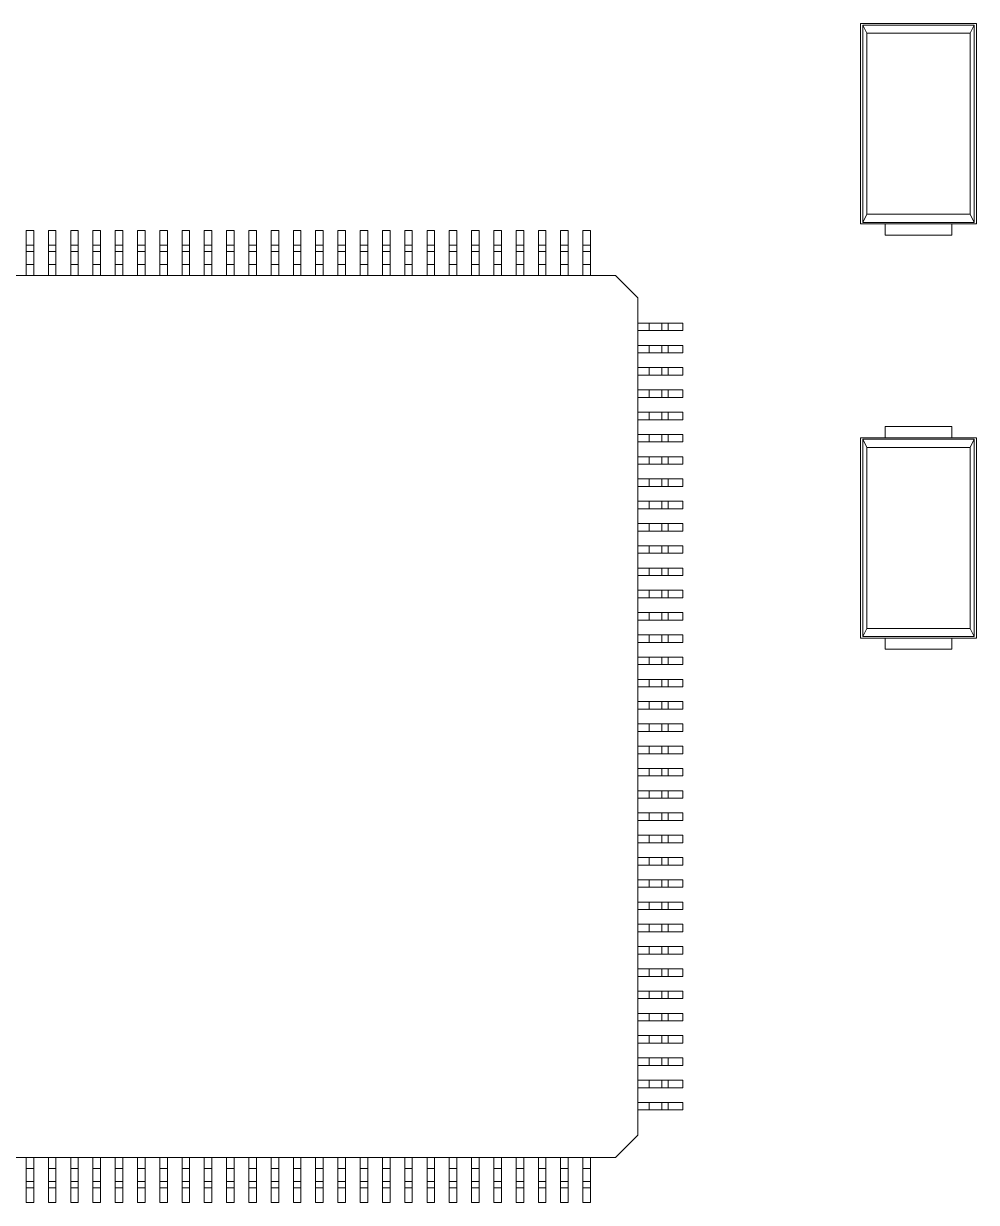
# Model space of a CAD drawing. Header units: millimetres. Extents: x 4 to 289, y 68 to 174.
# Drawn here: x 88.67 to 110.06, y 101.73 to 128.2 of the extents above; entities that cross this region are included whole.
import ezdxf

# ---------------------------------------------------------------- set-up
doc = ezdxf.new("R2010")
doc.units = ezdxf.units.MM
doc.layers.add('1', color=7, linetype='Continuous', true_color=0xffffff)

msp = doc.modelspace()

# ---------------------------------------------------------------- linework, layer by layer
at = {"layer": '1', "color": 155, "linetype": 'Continuous', "lineweight": 18}
for p, q in [((110.064, 128.199), (107.464, 128.199)), ((107.464, 128.199), (107.464, 123.699)), ((107.604, 127.982), (107.514, 128.164)), ((110.014, 128.164), (107.514, 128.164)), ((107.514, 128.164), (107.514, 123.734)), ((110.014, 128.164), (109.924, 127.982)), ((110.014, 123.734), (110.014, 128.164)), ((110.064, 123.699), (110.064, 128.199)), ((109.924, 127.982), (107.604, 127.982)), ((107.604, 127.982), (107.604, 123.916)), ((109.924, 123.916), (109.924, 127.982)), ((107.514, 123.734), (107.604, 123.916)), ((107.604, 123.916), (109.924, 123.916)), ((110.014, 123.734), (109.924, 123.916)), ((110.064, 123.699), (107.464, 123.699)), ((107.514, 123.734), (110.014, 123.734)), ((108.014, 123.699), (108.014, 123.449)), ((109.514, 123.449), (109.514, 123.699)), ((88.729, 123.22), (88.729, 123.55)), ((88.729, 123.55), (88.899, 123.55)), ((88.899, 123.22), (88.899, 123.55)), ((89.229, 123.22), (89.229, 123.55)), ((89.229, 123.55), (89.399, 123.55)), ((89.399, 123.22), (89.399, 123.55)), ((89.729, 123.22), (89.729, 123.55)), ((89.729, 123.55), (89.899, 123.55)), ((89.899, 123.22), (89.899, 123.55)), ((90.229, 123.22), (90.229, 123.55)), ((90.229, 123.55), (90.399, 123.55)), ((90.399, 123.22), (90.399, 123.55)), ((90.729, 123.22), (90.729, 123.55)), ((90.729, 123.55), (90.899, 123.55)), ((90.899, 123.22), (90.899, 123.55)), ((91.229, 123.22), (91.229, 123.55)), ((91.229, 123.55), (91.399, 123.55)), ((91.399, 123.22), (91.399, 123.55)), ((91.729, 123.22), (91.729, 123.55)), ((91.729, 123.55), (91.899, 123.55)), ((91.899, 123.22), (91.899, 123.55)), ((92.229, 123.22), (92.229, 123.55)), ((92.399, 123.55), (92.229, 123.55)), ((92.399, 123.22), (92.399, 123.55)), ((92.729, 123.22), (92.729, 123.55)), ((92.899, 123.55), (92.729, 123.55)), ((92.899, 123.22), (92.899, 123.55)), ((93.229, 123.22), (93.229, 123.55)), ((93.399, 123.55), (93.229, 123.55)), ((93.399, 123.22), (93.399, 123.55)), ((93.729, 123.22), (93.729, 123.55)), ((93.899, 123.55), (93.729, 123.55)), ((93.899, 123.22), (93.899, 123.55)), ((94.229, 123.22), (94.229, 123.55)), ((94.399, 123.55), (94.229, 123.55)), ((94.399, 123.22), (94.399, 123.55)), ((94.729, 123.22), (94.729, 123.55)), ((94.899, 123.55), (94.729, 123.55)), ((94.899, 123.22), (94.899, 123.55)), ((95.229, 123.22), (95.229, 123.55)), ((95.399, 123.55), (95.229, 123.55)), ((95.399, 123.22), (95.399, 123.55)), ((95.729, 123.22), (95.729, 123.55)), ((95.899, 123.55), (95.729, 123.55)), ((95.899, 123.22), (95.899, 123.55)), ((96.229, 123.22), (96.229, 123.55)), ((96.399, 123.55), (96.229, 123.55)), ((96.399, 123.22), (96.399, 123.55)), ((96.729, 123.22), (96.729, 123.55)), ((96.899, 123.55), (96.729, 123.55)), ((96.899, 123.22), (96.899, 123.55)), ((97.229, 123.22), (97.229, 123.55)), ((97.399, 123.55), (97.229, 123.55)), ((97.399, 123.22), (97.399, 123.55)), ((97.729, 123.22), (97.729, 123.55)), ((97.899, 123.55), (97.729, 123.55)), ((97.899, 123.22), (97.899, 123.55)), ((98.229, 123.22), (98.229, 123.55)), ((98.399, 123.55), (98.229, 123.55)), ((98.399, 123.22), (98.399, 123.55)), ((98.729, 123.22), (98.729, 123.55)), ((98.899, 123.55), (98.729, 123.55)), ((98.899, 123.22), (98.899, 123.55)), ((99.229, 123.22), (99.229, 123.55)), ((99.399, 123.55), (99.229, 123.55)), ((99.399, 123.22), (99.399, 123.55)), ((99.729, 123.22), (99.729, 123.55)), ((99.899, 123.55), (99.729, 123.55)), ((99.899, 123.22), (99.899, 123.55)), ((100.229, 123.22), (100.229, 123.55)), ((100.399, 123.55), (100.229, 123.55)), ((100.399, 123.22), (100.399, 123.55)), ((100.729, 123.22), (100.729, 123.55)), ((100.899, 123.55), (100.729, 123.55)), ((100.899, 123.22), (100.899, 123.55)), ((101.229, 123.22), (101.229, 123.55)), ((101.399, 123.55), (101.229, 123.55)), ((101.399, 123.22), (101.399, 123.55)), ((108.014, 123.449), (109.514, 123.449)), ((88.729, 123.079), (88.729, 123.22)), ((88.899, 123.079), (88.899, 123.22)), ((89.229, 123.079), (89.229, 123.22)), ((89.399, 123.079), (89.399, 123.22)), ((89.729, 123.079), (89.729, 123.22)), ((89.899, 123.079), (89.899, 123.22)), ((90.229, 123.079), (90.229, 123.22)), ((90.399, 123.079), (90.399, 123.22)), ((90.729, 123.079), (90.729, 123.22)), ((90.899, 123.079), (90.899, 123.22)), ((91.229, 123.079), (91.229, 123.22)), ((91.399, 123.079), (91.399, 123.22)), ((91.729, 123.079), (91.729, 123.22)), ((91.899, 123.079), (91.899, 123.22)), ((92.229, 123.079), (92.229, 123.22)), ((92.399, 123.079), (92.399, 123.22)), ((92.729, 123.079), (92.729, 123.22)), ((92.899, 123.079), (92.899, 123.22)), ((93.229, 123.079), (93.229, 123.22)), ((93.399, 123.079), (93.399, 123.22)), ((93.729, 123.079), (93.729, 123.22)), ((93.899, 123.079), (93.899, 123.22)), ((94.229, 123.079), (94.229, 123.22)), ((94.399, 123.079), (94.399, 123.22)), ((94.729, 123.079), (94.729, 123.22)), ((94.899, 123.079), (94.899, 123.22)), ((95.229, 123.079), (95.229, 123.22)), ((95.399, 123.079), (95.399, 123.22)), ((95.729, 123.079), (95.729, 123.22)), ((95.899, 123.079), (95.899, 123.22)), ((96.229, 123.079), (96.229, 123.22)), ((96.399, 123.079), (96.399, 123.22)), ((96.729, 123.079), (96.729, 123.22)), ((96.899, 123.079), (96.899, 123.22)), ((97.229, 123.079), (97.229, 123.22)), ((97.399, 123.079), (97.399, 123.22)), ((97.729, 123.079), (97.729, 123.22)), ((97.899, 123.079), (97.899, 123.22)), ((98.229, 123.079), (98.229, 123.22)), ((98.399, 123.079), (98.399, 123.22)), ((98.729, 123.079), (98.729, 123.22)), ((98.899, 123.079), (98.899, 123.22)), ((99.229, 123.079), (99.229, 123.22)), ((99.399, 123.079), (99.399, 123.22)), ((99.729, 123.079), (99.729, 123.22)), ((99.899, 123.079), (99.899, 123.22)), ((100.229, 123.079), (100.229, 123.22)), ((100.399, 123.079), (100.399, 123.22)), ((100.729, 123.079), (100.729, 123.22)), ((100.899, 123.079), (100.899, 123.22)), ((101.229, 123.079), (101.229, 123.22)), ((101.399, 123.079), (101.399, 123.22)), ((88.729, 122.789), (88.729, 123.079)), ((88.729, 123.079), (88.899, 123.079)), ((88.899, 122.789), (88.899, 123.079)), ((89.229, 122.789), (89.229, 123.079)), ((89.229, 123.079), (89.399, 123.079)), ((89.399, 122.789), (89.399, 123.079)), ((89.729, 122.789), (89.729, 123.079)), ((89.729, 123.079), (89.899, 123.079)), ((89.899, 122.789), (89.899, 123.079)), ((90.229, 122.789), (90.229, 123.079)), ((90.229, 123.079), (90.399, 123.079)), ((90.399, 122.789), (90.399, 123.079)), ((90.729, 122.789), (90.729, 123.079)), ((90.729, 123.079), (90.899, 123.079)), ((90.899, 122.789), (90.899, 123.079)), ((91.229, 122.789), (91.229, 123.079)), ((91.229, 123.079), (91.399, 123.079)), ((91.399, 122.789), (91.399, 123.079)), ((91.729, 122.789), (91.729, 123.079)), ((91.729, 123.079), (91.899, 123.079)), ((91.899, 122.789), (91.899, 123.079)), ((92.399, 123.079), (92.229, 123.079)), ((92.229, 122.789), (92.229, 123.079)), ((92.399, 122.789), (92.399, 123.079)), ((92.899, 123.079), (92.729, 123.079)), ((92.729, 122.789), (92.729, 123.079)), ((92.899, 122.789), (92.899, 123.079)), ((93.399, 123.079), (93.229, 123.079)), ((93.229, 122.789), (93.229, 123.079)), ((93.399, 122.789), (93.399, 123.079)), ((93.899, 123.079), (93.729, 123.079)), ((93.729, 122.789), (93.729, 123.079)), ((93.899, 122.789), (93.899, 123.079)), ((94.399, 123.079), (94.229, 123.079)), ((94.229, 122.789), (94.229, 123.079)), ((94.399, 122.789), (94.399, 123.079)), ((94.729, 122.789), (94.729, 123.079)), ((94.899, 123.079), (94.729, 123.079)), ((94.899, 122.789), (94.899, 123.079)), ((95.229, 122.789), (95.229, 123.079)), ((95.399, 123.079), (95.229, 123.079)), ((95.399, 122.789), (95.399, 123.079)), ((95.899, 123.079), (95.729, 123.079)), ((95.729, 122.789), (95.729, 123.079)), ((95.899, 122.789), (95.899, 123.079)), ((96.399, 123.079), (96.229, 123.079)), ((96.229, 122.789), (96.229, 123.079)), ((96.399, 122.789), (96.399, 123.079)), ((96.899, 123.079), (96.729, 123.079)), ((96.729, 122.789), (96.729, 123.079)), ((96.899, 122.789), (96.899, 123.079)), ((97.399, 123.079), (97.229, 123.079)), ((97.229, 122.789), (97.229, 123.079)), ((97.399, 122.789), (97.399, 123.079)), ((97.899, 123.079), (97.729, 123.079)), ((97.729, 122.789), (97.729, 123.079)), ((97.899, 122.789), (97.899, 123.079)), ((98.399, 123.079), (98.229, 123.079)), ((98.229, 122.789), (98.229, 123.079)), ((98.399, 122.789), (98.399, 123.079)), ((98.729, 122.789), (98.729, 123.079)), ((98.899, 123.079), (98.729, 123.079)), ((98.899, 122.789), (98.899, 123.079)), ((99.229, 122.789), (99.229, 123.079)), ((99.399, 123.079), (99.229, 123.079)), ((99.399, 122.789), (99.399, 123.079)), ((99.729, 122.789), (99.729, 123.079)), ((99.899, 123.079), (99.729, 123.079)), ((99.899, 122.789), (99.899, 123.079)), ((100.229, 122.789), (100.229, 123.079)), ((100.399, 123.079), (100.229, 123.079)), ((100.399, 122.789), (100.399, 123.079)), ((100.729, 122.789), (100.729, 123.079)), ((100.899, 123.079), (100.729, 123.079)), ((100.899, 122.789), (100.899, 123.079)), ((101.399, 123.079), (101.229, 123.079)), ((101.229, 122.789), (101.229, 123.079)), ((101.399, 122.789), (101.399, 123.079)), ((88.729, 122.539), (88.729, 122.789)), ((88.899, 122.539), (88.899, 122.789)), ((89.229, 122.539), (89.229, 122.789)), ((89.399, 122.539), (89.399, 122.789)), ((89.729, 122.539), (89.729, 122.789)), ((89.899, 122.539), (89.899, 122.789)), ((90.229, 122.539), (90.229, 122.789)), ((90.399, 122.539), (90.399, 122.789)), ((90.729, 122.539), (90.729, 122.789)), ((90.899, 122.539), (90.899, 122.789)), ((91.229, 122.539), (91.229, 122.789)), ((91.399, 122.539), (91.399, 122.789)), ((91.729, 122.539), (91.729, 122.789)), ((91.899, 122.539), (91.899, 122.789)), ((92.229, 122.539), (92.229, 122.789)), ((92.399, 122.539), (92.399, 122.789)), ((92.729, 122.539), (92.729, 122.789)), ((92.899, 122.539), (92.899, 122.789)), ((93.229, 122.539), (93.229, 122.789)), ((93.399, 122.539), (93.399, 122.789)), ((93.729, 122.539), (93.729, 122.789)), ((93.899, 122.539), (93.899, 122.789)), ((94.229, 122.539), (94.229, 122.789)), ((94.399, 122.539), (94.399, 122.789)), ((94.729, 122.539), (94.729, 122.789)), ((94.899, 122.539), (94.899, 122.789)), ((95.229, 122.539), (95.229, 122.789)), ((95.399, 122.539), (95.399, 122.789)), ((95.729, 122.539), (95.729, 122.789)), ((95.899, 122.539), (95.899, 122.789)), ((96.229, 122.539), (96.229, 122.789)), ((96.399, 122.539), (96.399, 122.789)), ((96.729, 122.539), (96.729, 122.789)), ((96.899, 122.539), (96.899, 122.789)), ((97.229, 122.539), (97.229, 122.789)), ((97.399, 122.539), (97.399, 122.789)), ((97.729, 122.539), (97.729, 122.789)), ((97.899, 122.539), (97.899, 122.789)), ((98.229, 122.539), (98.229, 122.789)), ((98.399, 122.539), (98.399, 122.789)), ((98.729, 122.539), (98.729, 122.789)), ((98.899, 122.539), (98.899, 122.789)), ((99.229, 122.539), (99.229, 122.789)), ((99.399, 122.539), (99.399, 122.789)), ((99.729, 122.539), (99.729, 122.789)), ((99.899, 122.539), (99.899, 122.789)), ((100.229, 122.539), (100.229, 122.789)), ((100.399, 122.539), (100.399, 122.789)), ((100.729, 122.539), (100.729, 122.789)), ((100.899, 122.539), (100.899, 122.789)), ((101.229, 122.539), (101.229, 122.789)), ((101.399, 122.539), (101.399, 122.789)), ((101.964, 122.539), (83.164, 122.539)), ((102.464, 122.039), (101.964, 122.539)), ((102.464, 103.239), (102.464, 122.039)), ((102.464, 121.474), (102.714, 121.474)), ((102.464, 121.304), (102.714, 121.304)), ((102.714, 121.474), (103.004, 121.474)), ((102.714, 121.304), (103.004, 121.304)), ((103.004, 121.474), (103.144, 121.474)), ((103.004, 121.474), (103.004, 121.304)), ((103.004, 121.304), (103.144, 121.304)), ((103.144, 121.474), (103.475, 121.474)), ((103.144, 121.304), (103.475, 121.304)), ((103.475, 121.474), (103.475, 121.304)), ((102.464, 120.974), (102.714, 120.974)), ((102.714, 120.974), (103.004, 120.974)), ((103.004, 120.974), (103.144, 120.974)), ((103.004, 120.974), (103.004, 120.804)), ((103.144, 120.974), (103.475, 120.974)), ((103.475, 120.974), (103.475, 120.804)), ((102.464, 120.804), (102.714, 120.804)), ((102.714, 120.804), (103.004, 120.804)), ((103.004, 120.804), (103.144, 120.804)), ((103.144, 120.804), (103.475, 120.804)), ((102.464, 120.474), (102.714, 120.474)), ((102.714, 120.474), (103.004, 120.474)), ((103.004, 120.474), (103.144, 120.474)), ((103.004, 120.474), (103.004, 120.304)), ((103.144, 120.474), (103.475, 120.474)), ((103.475, 120.474), (103.475, 120.304)), ((102.464, 120.304), (102.714, 120.304)), ((102.714, 120.304), (103.004, 120.304)), ((103.004, 120.304), (103.144, 120.304)), ((103.144, 120.304), (103.475, 120.304)), ((102.464, 119.974), (102.714, 119.974)), ((102.714, 119.974), (103.004, 119.974)), ((103.004, 119.974), (103.144, 119.974)), ((103.004, 119.974), (103.004, 119.804)), ((103.144, 119.974), (103.475, 119.974)), ((103.475, 119.974), (103.475, 119.804)), ((102.464, 119.804), (102.714, 119.804)), ((102.714, 119.804), (103.004, 119.804)), ((103.004, 119.804), (103.144, 119.804)), ((103.144, 119.804), (103.475, 119.804)), ((102.464, 119.474), (102.714, 119.474)), ((102.714, 119.474), (103.004, 119.474)), ((103.004, 119.474), (103.144, 119.474)), ((103.004, 119.474), (103.004, 119.304)), ((103.144, 119.474), (103.475, 119.474)), ((103.475, 119.474), (103.475, 119.304)), ((102.464, 119.304), (102.714, 119.304)), ((102.714, 119.304), (103.004, 119.304)), ((103.004, 119.304), (103.144, 119.304)), ((103.144, 119.304), (103.475, 119.304)), ((108.014, 119.149), (108.014, 118.899)), ((109.514, 119.149), (108.014, 119.149)), ((109.514, 118.899), (109.514, 119.149)), ((102.464, 118.974), (102.714, 118.974)), ((102.714, 118.974), (103.004, 118.974)), ((103.004, 118.974), (103.144, 118.974)), ((103.004, 118.974), (103.004, 118.804)), ((103.144, 118.974), (103.475, 118.974)), ((103.475, 118.974), (103.475, 118.804)), ((110.064, 118.899), (107.464, 118.899)), ((107.464, 118.899), (107.464, 114.399)), ((107.514, 118.864), (107.514, 114.434)), ((107.604, 118.682), (107.514, 118.864)), ((110.014, 118.864), (107.514, 118.864)), ((110.014, 118.864), (109.924, 118.682)), ((110.014, 114.434), (110.014, 118.864)), ((110.064, 114.399), (110.064, 118.899)), ((102.464, 118.804), (102.714, 118.804)), ((102.714, 118.804), (103.004, 118.804)), ((103.004, 118.804), (103.144, 118.804)), ((103.144, 118.804), (103.475, 118.804)), ((107.604, 118.682), (107.604, 114.616)), ((109.924, 118.682), (107.604, 118.682)), ((109.924, 114.616), (109.924, 118.682)), ((102.464, 118.474), (102.714, 118.474)), ((102.714, 118.474), (103.004, 118.474)), ((103.004, 118.474), (103.144, 118.474)), ((103.004, 118.474), (103.004, 118.304)), ((103.144, 118.474), (103.475, 118.474)), ((103.475, 118.474), (103.475, 118.304)), ((102.464, 118.304), (102.714, 118.304)), ((102.714, 118.304), (103.004, 118.304)), ((103.004, 118.304), (103.144, 118.304)), ((103.144, 118.304), (103.475, 118.304)), ((102.464, 117.974), (102.714, 117.974)), ((102.464, 117.804), (102.714, 117.804)), ((102.714, 117.974), (103.004, 117.974)), ((102.714, 117.804), (103.004, 117.804)), ((103.004, 117.974), (103.144, 117.974)), ((103.004, 117.974), (103.004, 117.804)), ((103.004, 117.804), (103.144, 117.804)), ((103.144, 117.974), (103.475, 117.974)), ((103.144, 117.804), (103.475, 117.804)), ((103.475, 117.974), (103.475, 117.804)), ((102.464, 117.474), (102.714, 117.474)), ((102.464, 117.304), (102.714, 117.304)), ((102.714, 117.474), (103.004, 117.474)), ((102.714, 117.304), (103.004, 117.304)), ((103.004, 117.474), (103.144, 117.474)), ((103.004, 117.474), (103.004, 117.304)), ((103.004, 117.304), (103.144, 117.304)), ((103.144, 117.474), (103.475, 117.474)), ((103.144, 117.304), (103.475, 117.304)), ((103.475, 117.474), (103.475, 117.304)), ((102.464, 116.974), (102.714, 116.974)), ((102.464, 116.804), (102.714, 116.804)), ((102.714, 116.974), (103.004, 116.974)), ((102.714, 116.804), (103.004, 116.804)), ((103.004, 116.974), (103.144, 116.974)), ((103.004, 116.974), (103.004, 116.804)), ((103.004, 116.804), (103.144, 116.804)), ((103.144, 116.974), (103.475, 116.974)), ((103.144, 116.804), (103.475, 116.804)), ((103.475, 116.974), (103.475, 116.804)), ((102.464, 116.474), (102.714, 116.474)), ((102.714, 116.474), (103.004, 116.474)), ((103.004, 116.474), (103.144, 116.474)), ((103.004, 116.474), (103.004, 116.304)), ((103.144, 116.474), (103.475, 116.474)), ((103.475, 116.474), (103.475, 116.304)), ((102.464, 116.304), (102.714, 116.304)), ((102.714, 116.304), (103.004, 116.304)), ((103.004, 116.304), (103.144, 116.304)), ((103.144, 116.304), (103.475, 116.304)), ((102.464, 115.974), (102.714, 115.974)), ((102.714, 115.974), (103.004, 115.974)), ((103.004, 115.974), (103.144, 115.974)), ((103.004, 115.974), (103.004, 115.804)), ((103.144, 115.974), (103.475, 115.974)), ((103.475, 115.974), (103.475, 115.804)), ((102.464, 115.804), (102.714, 115.804)), ((102.714, 115.804), (103.004, 115.804)), ((103.004, 115.804), (103.144, 115.804)), ((103.144, 115.804), (103.475, 115.804)), ((102.464, 115.474), (102.714, 115.474)), ((102.714, 115.474), (103.004, 115.474)), ((103.004, 115.474), (103.144, 115.474)), ((103.004, 115.474), (103.004, 115.304)), ((103.144, 115.474), (103.475, 115.474)), ((103.475, 115.474), (103.475, 115.304)), ((102.464, 115.304), (102.714, 115.304)), ((102.714, 115.304), (103.004, 115.304)), ((103.004, 115.304), (103.144, 115.304)), ((103.144, 115.304), (103.475, 115.304)), ((102.464, 114.974), (102.714, 114.974)), ((102.714, 114.974), (103.004, 114.974)), ((103.004, 114.974), (103.144, 114.974)), ((103.004, 114.974), (103.004, 114.804)), ((103.144, 114.974), (103.475, 114.974)), ((103.475, 114.974), (103.475, 114.804)), ((102.464, 114.804), (102.714, 114.804)), ((102.714, 114.804), (103.004, 114.804)), ((103.004, 114.804), (103.144, 114.804)), ((103.144, 114.804), (103.475, 114.804)), ((102.464, 114.474), (102.714, 114.474)), ((102.714, 114.474), (103.004, 114.474)), ((103.004, 114.474), (103.144, 114.474)), ((103.004, 114.474), (103.004, 114.304)), ((103.144, 114.474), (103.475, 114.474)), ((103.475, 114.474), (103.475, 114.304)), ((110.064, 114.399), (107.464, 114.399)), ((107.514, 114.434), (107.604, 114.616)), ((107.514, 114.434), (110.014, 114.434)), ((107.604, 114.616), (109.924, 114.616)), ((108.014, 114.399), (108.014, 114.149)), ((109.514, 114.149), (109.514, 114.399)), ((110.014, 114.434), (109.924, 114.616)), ((102.464, 114.304), (102.714, 114.304)), ((102.714, 114.304), (103.004, 114.304)), ((103.004, 114.304), (103.144, 114.304)), ((103.144, 114.304), (103.475, 114.304)), ((108.014, 114.149), (109.514, 114.149)), ((102.464, 113.974), (102.714, 113.974)), ((102.714, 113.974), (103.004, 113.974)), ((103.004, 113.974), (103.144, 113.974)), ((103.004, 113.974), (103.004, 113.804)), ((103.144, 113.974), (103.475, 113.974)), ((103.475, 113.974), (103.475, 113.804)), ((102.464, 113.804), (102.714, 113.804)), ((102.714, 113.804), (103.004, 113.804)), ((103.004, 113.804), (103.144, 113.804)), ((103.144, 113.804), (103.475, 113.804)), ((102.464, 113.474), (102.714, 113.474)), ((102.464, 113.304), (102.714, 113.304)), ((102.714, 113.474), (103.004, 113.474)), ((102.714, 113.304), (103.004, 113.304)), ((103.004, 113.474), (103.144, 113.474)), ((103.004, 113.474), (103.004, 113.304)), ((103.004, 113.304), (103.144, 113.304)), ((103.144, 113.474), (103.475, 113.474)), ((103.144, 113.304), (103.475, 113.304)), ((103.475, 113.474), (103.475, 113.304)), ((102.464, 112.974), (102.714, 112.974)), ((102.464, 112.804), (102.714, 112.804)), ((102.714, 112.974), (103.004, 112.974)), ((102.714, 112.804), (103.004, 112.804)), ((103.004, 112.974), (103.144, 112.974)), ((103.004, 112.804), (103.004, 112.974)), ((103.004, 112.804), (103.144, 112.804)), ((103.144, 112.974), (103.475, 112.974)), ((103.144, 112.804), (103.475, 112.804)), ((103.475, 112.804), (103.475, 112.974)), ((102.464, 112.474), (102.714, 112.474)), ((102.464, 112.304), (102.714, 112.304)), ((102.714, 112.474), (103.004, 112.474)), ((102.714, 112.304), (103.004, 112.304)), ((103.004, 112.474), (103.144, 112.474)), ((103.004, 112.304), (103.004, 112.474)), ((103.004, 112.304), (103.144, 112.304)), ((103.144, 112.474), (103.475, 112.474)), ((103.144, 112.304), (103.475, 112.304)), ((103.475, 112.304), (103.475, 112.474)), ((102.464, 111.974), (102.714, 111.974)), ((102.714, 111.974), (103.004, 111.974)), ((103.004, 111.974), (103.144, 111.974)), ((103.004, 111.804), (103.004, 111.974)), ((103.144, 111.974), (103.475, 111.974)), ((103.475, 111.804), (103.475, 111.974)), ((102.464, 111.804), (102.714, 111.804)), ((102.714, 111.804), (103.004, 111.804)), ((103.004, 111.804), (103.144, 111.804)), ((103.144, 111.804), (103.475, 111.804)), ((102.464, 111.474), (102.714, 111.474)), ((102.714, 111.474), (103.004, 111.474)), ((103.004, 111.474), (103.144, 111.474)), ((103.004, 111.304), (103.004, 111.474)), ((103.144, 111.474), (103.475, 111.474)), ((103.475, 111.304), (103.475, 111.474)), ((102.464, 111.304), (102.714, 111.304)), ((102.714, 111.304), (103.004, 111.304)), ((103.004, 111.304), (103.144, 111.304)), ((103.144, 111.304), (103.475, 111.304)), ((102.464, 110.974), (102.714, 110.974)), ((102.714, 110.974), (103.004, 110.974)), ((103.004, 110.974), (103.144, 110.974)), ((103.004, 110.804), (103.004, 110.974)), ((103.144, 110.974), (103.475, 110.974)), ((103.475, 110.804), (103.475, 110.974)), ((102.464, 110.804), (102.714, 110.804)), ((102.714, 110.804), (103.004, 110.804)), ((103.004, 110.804), (103.144, 110.804)), ((103.144, 110.804), (103.475, 110.804)), ((102.464, 110.474), (102.714, 110.474)), ((102.714, 110.474), (103.004, 110.474)), ((103.004, 110.474), (103.144, 110.474)), ((103.004, 110.304), (103.004, 110.474)), ((103.144, 110.474), (103.475, 110.474)), ((103.475, 110.304), (103.475, 110.474)), ((102.464, 110.304), (102.714, 110.304)), ((102.714, 110.304), (103.004, 110.304)), ((103.004, 110.304), (103.144, 110.304)), ((103.144, 110.304), (103.475, 110.304)), ((102.464, 109.974), (102.714, 109.974)), ((102.714, 109.974), (103.004, 109.974)), ((103.004, 109.974), (103.144, 109.974)), ((103.004, 109.804), (103.004, 109.974)), ((103.144, 109.974), (103.475, 109.974)), ((103.475, 109.804), (103.475, 109.974)), ((102.464, 109.804), (102.714, 109.804)), ((102.714, 109.804), (103.004, 109.804)), ((103.004, 109.804), (103.144, 109.804)), ((103.144, 109.804), (103.475, 109.804)), ((102.464, 109.474), (102.714, 109.474)), ((102.714, 109.474), (103.004, 109.474)), ((103.004, 109.474), (103.144, 109.474)), ((103.004, 109.304), (103.004, 109.474)), ((103.144, 109.474), (103.475, 109.474)), ((103.475, 109.304), (103.475, 109.474)), ((102.464, 109.304), (102.714, 109.304)), ((102.714, 109.304), (103.004, 109.304)), ((103.004, 109.304), (103.144, 109.304)), ((103.144, 109.304), (103.475, 109.304)), ((102.464, 108.974), (102.714, 108.974)), ((102.464, 108.804), (102.714, 108.804)), ((102.714, 108.974), (103.004, 108.974)), ((102.714, 108.804), (103.004, 108.804)), ((103.004, 108.974), (103.144, 108.974)), ((103.004, 108.804), (103.004, 108.974)), ((103.004, 108.804), (103.144, 108.804)), ((103.144, 108.974), (103.475, 108.974)), ((103.144, 108.804), (103.475, 108.804)), ((103.475, 108.804), (103.475, 108.974)), ((102.464, 108.474), (102.714, 108.474)), ((102.464, 108.304), (102.714, 108.304)), ((102.714, 108.474), (103.004, 108.474)), ((102.714, 108.304), (103.004, 108.304)), ((103.004, 108.474), (103.144, 108.474)), ((103.004, 108.304), (103.004, 108.474)), ((103.004, 108.304), (103.144, 108.304)), ((103.144, 108.474), (103.475, 108.474)), ((103.144, 108.304), (103.475, 108.304)), ((103.475, 108.304), (103.475, 108.474)), ((102.464, 107.974), (102.714, 107.974)), ((102.464, 107.804), (102.714, 107.804)), ((102.714, 107.974), (103.004, 107.974)), ((102.714, 107.804), (103.004, 107.804)), ((103.004, 107.974), (103.144, 107.974)), ((103.004, 107.804), (103.004, 107.974)), ((103.004, 107.804), (103.144, 107.804)), ((103.144, 107.974), (103.475, 107.974)), ((103.144, 107.804), (103.475, 107.804)), ((103.475, 107.804), (103.475, 107.974)), ((102.464, 107.474), (102.714, 107.474)), ((102.714, 107.474), (103.004, 107.474)), ((103.004, 107.474), (103.144, 107.474)), ((103.004, 107.304), (103.004, 107.474)), ((103.144, 107.474), (103.475, 107.474)), ((103.475, 107.304), (103.475, 107.474)), ((102.464, 107.304), (102.714, 107.304)), ((102.714, 107.304), (103.004, 107.304)), ((103.004, 107.304), (103.144, 107.304)), ((103.144, 107.304), (103.475, 107.304)), ((102.464, 106.974), (102.714, 106.974)), ((102.714, 106.974), (103.004, 106.974)), ((103.004, 106.974), (103.144, 106.974)), ((103.004, 106.804), (103.004, 106.974)), ((103.144, 106.974), (103.475, 106.974)), ((103.475, 106.804), (103.475, 106.974)), ((102.464, 106.804), (102.714, 106.804)), ((102.714, 106.804), (103.004, 106.804)), ((103.004, 106.804), (103.144, 106.804)), ((103.144, 106.804), (103.475, 106.804)), ((102.464, 106.474), (102.714, 106.474)), ((102.714, 106.474), (103.004, 106.474)), ((103.004, 106.474), (103.144, 106.474)), ((103.004, 106.304), (103.004, 106.474)), ((103.144, 106.474), (103.475, 106.474)), ((103.475, 106.304), (103.475, 106.474)), ((102.464, 106.304), (102.714, 106.304)), ((102.714, 106.304), (103.004, 106.304)), ((103.004, 106.304), (103.144, 106.304)), ((103.144, 106.304), (103.475, 106.304)), ((102.464, 105.974), (102.714, 105.974)), ((102.714, 105.974), (103.004, 105.974)), ((103.004, 105.974), (103.144, 105.974)), ((103.004, 105.804), (103.004, 105.974)), ((103.144, 105.974), (103.475, 105.974)), ((103.475, 105.804), (103.475, 105.974)), ((102.464, 105.804), (102.714, 105.804)), ((102.714, 105.804), (103.004, 105.804)), ((103.004, 105.804), (103.144, 105.804)), ((103.144, 105.804), (103.475, 105.804)), ((102.464, 105.474), (102.714, 105.474)), ((102.714, 105.474), (103.004, 105.474)), ((103.004, 105.474), (103.144, 105.474)), ((103.004, 105.304), (103.004, 105.474)), ((103.144, 105.474), (103.475, 105.474)), ((103.475, 105.304), (103.475, 105.474)), ((102.464, 105.304), (102.714, 105.304)), ((102.714, 105.304), (103.004, 105.304)), ((103.004, 105.304), (103.144, 105.304)), ((103.144, 105.304), (103.475, 105.304)), ((102.464, 104.974), (102.714, 104.974)), ((102.714, 104.974), (103.004, 104.974)), ((103.004, 104.974), (103.144, 104.974)), ((103.004, 104.804), (103.004, 104.974)), ((103.144, 104.974), (103.475, 104.974)), ((103.475, 104.804), (103.475, 104.974)), ((102.464, 104.804), (102.714, 104.804)), ((102.714, 104.804), (103.004, 104.804)), ((103.004, 104.804), (103.144, 104.804)), ((103.144, 104.804), (103.475, 104.804)), ((102.464, 104.474), (102.714, 104.474)), ((102.464, 104.304), (102.714, 104.304)), ((102.714, 104.474), (103.004, 104.474)), ((102.714, 104.304), (103.004, 104.304)), ((103.004, 104.474), (103.144, 104.474)), ((103.004, 104.304), (103.004, 104.474)), ((103.004, 104.304), (103.144, 104.304)), ((103.144, 104.474), (103.475, 104.474)), ((103.144, 104.304), (103.475, 104.304)), ((103.475, 104.304), (103.475, 104.474)), ((102.464, 103.974), (102.714, 103.974)), ((102.464, 103.804), (102.714, 103.804)), ((102.714, 103.974), (103.004, 103.974)), ((102.714, 103.804), (103.004, 103.804)), ((103.004, 103.974), (103.144, 103.974)), ((103.004, 103.804), (103.004, 103.974)), ((103.004, 103.804), (103.144, 103.804)), ((103.144, 103.974), (103.475, 103.974)), ((103.144, 103.804), (103.475, 103.804)), ((103.475, 103.804), (103.475, 103.974)), ((101.964, 102.739), (102.464, 103.239)), ((83.164, 102.739), (101.964, 102.739)), ((88.729, 102.739), (88.729, 102.489)), ((88.899, 102.739), (88.899, 102.489)), ((89.229, 102.739), (89.229, 102.489)), ((89.399, 102.739), (89.399, 102.489)), ((89.729, 102.739), (89.729, 102.489)), ((89.899, 102.739), (89.899, 102.489)), ((90.229, 102.739), (90.229, 102.489)), ((90.399, 102.739), (90.399, 102.489)), ((90.729, 102.739), (90.729, 102.489)), ((90.899, 102.739), (90.899, 102.489)), ((91.229, 102.739), (91.229, 102.489)), ((91.399, 102.739), (91.399, 102.489)), ((91.729, 102.739), (91.729, 102.489)), ((91.899, 102.739), (91.899, 102.489)), ((92.229, 102.739), (92.229, 102.489)), ((92.399, 102.739), (92.399, 102.489)), ((92.729, 102.739), (92.729, 102.489)), ((92.899, 102.739), (92.899, 102.489)), ((93.229, 102.739), (93.229, 102.489)), ((93.399, 102.739), (93.399, 102.489)), ((93.729, 102.739), (93.729, 102.489)), ((93.899, 102.739), (93.899, 102.489)), ((94.229, 102.739), (94.229, 102.489)), ((94.399, 102.739), (94.399, 102.489)), ((94.729, 102.739), (94.729, 102.489)), ((94.899, 102.739), (94.899, 102.489)), ((95.229, 102.739), (95.229, 102.489)), ((95.399, 102.739), (95.399, 102.489)), ((95.729, 102.739), (95.729, 102.489)), ((95.899, 102.739), (95.899, 102.489)), ((96.229, 102.739), (96.229, 102.489)), ((96.399, 102.739), (96.399, 102.489)), ((96.729, 102.739), (96.729, 102.489)), ((96.899, 102.739), (96.899, 102.489)), ((97.229, 102.739), (97.229, 102.489)), ((97.399, 102.739), (97.399, 102.489)), ((97.729, 102.739), (97.729, 102.489)), ((97.899, 102.739), (97.899, 102.489)), ((98.229, 102.739), (98.229, 102.489)), ((98.399, 102.739), (98.399, 102.489)), ((98.729, 102.739), (98.729, 102.489)), ((98.899, 102.739), (98.899, 102.489)), ((99.229, 102.739), (99.229, 102.489)), ((99.399, 102.739), (99.399, 102.489)), ((99.729, 102.739), (99.729, 102.489)), ((99.899, 102.739), (99.899, 102.489)), ((100.229, 102.739), (100.229, 102.489)), ((100.399, 102.739), (100.399, 102.489)), ((100.729, 102.739), (100.729, 102.489)), ((100.899, 102.739), (100.899, 102.489)), ((101.229, 102.739), (101.229, 102.489)), ((101.399, 102.739), (101.399, 102.489)), ((88.729, 102.489), (88.729, 102.199)), ((88.899, 102.489), (88.899, 102.199)), ((89.229, 102.489), (89.229, 102.199)), ((89.399, 102.489), (89.399, 102.199)), ((89.729, 102.489), (89.729, 102.199)), ((89.899, 102.489), (89.899, 102.199)), ((90.229, 102.489), (90.229, 102.199)), ((90.399, 102.489), (90.399, 102.199)), ((90.729, 102.489), (90.729, 102.199)), ((90.899, 102.489), (90.899, 102.199)), ((91.229, 102.489), (91.229, 102.199)), ((91.399, 102.489), (91.399, 102.199)), ((91.729, 102.489), (91.729, 102.199)), ((91.899, 102.489), (91.899, 102.199)), ((92.229, 102.489), (92.229, 102.199)), ((92.399, 102.489), (92.399, 102.199)), ((92.729, 102.489), (92.729, 102.199)), ((92.899, 102.489), (92.899, 102.199)), ((93.229, 102.489), (93.229, 102.199)), ((93.399, 102.489), (93.399, 102.199)), ((93.729, 102.489), (93.729, 102.199)), ((93.899, 102.489), (93.899, 102.199)), ((94.229, 102.489), (94.229, 102.199)), ((94.399, 102.489), (94.399, 102.199)), ((94.729, 102.489), (94.729, 102.199)), ((94.899, 102.489), (94.899, 102.199)), ((95.229, 102.489), (95.229, 102.199)), ((95.399, 102.489), (95.399, 102.199)), ((95.729, 102.489), (95.729, 102.199)), ((95.899, 102.489), (95.899, 102.199)), ((96.229, 102.489), (96.229, 102.199)), ((96.399, 102.489), (96.399, 102.199)), ((96.729, 102.489), (96.729, 102.199)), ((96.899, 102.489), (96.899, 102.199)), ((97.229, 102.489), (97.229, 102.199)), ((97.399, 102.489), (97.399, 102.199)), ((97.729, 102.489), (97.729, 102.199)), ((97.899, 102.489), (97.899, 102.199)), ((98.229, 102.489), (98.229, 102.199)), ((98.399, 102.489), (98.399, 102.199)), ((98.729, 102.489), (98.729, 102.199)), ((98.899, 102.489), (98.899, 102.199)), ((99.229, 102.489), (99.229, 102.199)), ((99.399, 102.489), (99.399, 102.199)), ((99.729, 102.489), (99.729, 102.199)), ((99.899, 102.489), (99.899, 102.199)), ((100.229, 102.489), (100.229, 102.199)), ((100.399, 102.489), (100.399, 102.199)), ((100.729, 102.489), (100.729, 102.199)), ((100.899, 102.489), (100.899, 102.199)), ((101.229, 102.489), (101.229, 102.199)), ((101.399, 102.489), (101.399, 102.199)), ((88.729, 102.199), (88.729, 102.059)), ((88.729, 102.199), (88.899, 102.199)), ((88.899, 102.199), (88.899, 102.059)), ((89.229, 102.199), (89.229, 102.059)), ((89.229, 102.199), (89.399, 102.199)), ((89.399, 102.199), (89.399, 102.059)), ((89.729, 102.199), (89.729, 102.059)), ((89.729, 102.199), (89.899, 102.199)), ((89.899, 102.199), (89.899, 102.059)), ((90.229, 102.199), (90.229, 102.059)), ((90.229, 102.199), (90.399, 102.199)), ((90.399, 102.199), (90.399, 102.059)), ((90.729, 102.199), (90.729, 102.059)), ((90.729, 102.199), (90.899, 102.199)), ((90.899, 102.199), (90.899, 102.059)), ((91.229, 102.199), (91.229, 102.059)), ((91.229, 102.199), (91.399, 102.199)), ((91.399, 102.199), (91.399, 102.059)), ((91.729, 102.199), (91.729, 102.059)), ((91.729, 102.199), (91.899, 102.199)), ((91.899, 102.199), (91.899, 102.059)), ((92.229, 102.199), (92.229, 102.059)), ((92.229, 102.199), (92.399, 102.199)), ((92.399, 102.199), (92.399, 102.059)), ((92.729, 102.199), (92.729, 102.059)), ((92.729, 102.199), (92.899, 102.199)), ((92.899, 102.199), (92.899, 102.059)), ((93.229, 102.199), (93.229, 102.059)), ((93.399, 102.199), (93.229, 102.199)), ((93.399, 102.199), (93.399, 102.059)), ((93.729, 102.199), (93.729, 102.059)), ((93.899, 102.199), (93.729, 102.199)), ((93.899, 102.199), (93.899, 102.059)), ((94.229, 102.199), (94.229, 102.059)), ((94.399, 102.199), (94.229, 102.199)), ((94.399, 102.199), (94.399, 102.059)), ((94.729, 102.199), (94.729, 102.059)), ((94.899, 102.199), (94.729, 102.199)), ((94.899, 102.199), (94.899, 102.059)), ((95.229, 102.199), (95.229, 102.059)), ((95.399, 102.199), (95.229, 102.199)), ((95.399, 102.199), (95.399, 102.059)), ((95.729, 102.199), (95.729, 102.059)), ((95.899, 102.199), (95.729, 102.199)), ((95.899, 102.199), (95.899, 102.059)), ((96.229, 102.199), (96.229, 102.059)), ((96.399, 102.199), (96.229, 102.199)), ((96.399, 102.199), (96.399, 102.059)), ((96.729, 102.199), (96.729, 102.059)), ((96.899, 102.199), (96.729, 102.199)), ((96.899, 102.199), (96.899, 102.059)), ((97.229, 102.199), (97.229, 102.059)), ((97.399, 102.199), (97.229, 102.199)), ((97.399, 102.199), (97.399, 102.059)), ((97.729, 102.199), (97.729, 102.059)), ((97.899, 102.199), (97.729, 102.199)), ((97.899, 102.199), (97.899, 102.059)), ((98.229, 102.199), (98.229, 102.059)), ((98.399, 102.199), (98.229, 102.199)), ((98.399, 102.199), (98.399, 102.059)), ((98.729, 102.199), (98.729, 102.059)), ((98.899, 102.199), (98.729, 102.199)), ((98.899, 102.199), (98.899, 102.059)), ((99.229, 102.199), (99.229, 102.059)), ((99.399, 102.199), (99.229, 102.199)), ((99.399, 102.199), (99.399, 102.059)), ((99.729, 102.199), (99.729, 102.059)), ((99.899, 102.199), (99.729, 102.199)), ((99.899, 102.199), (99.899, 102.059)), ((100.229, 102.199), (100.229, 102.059)), ((100.399, 102.199), (100.229, 102.199)), ((100.399, 102.199), (100.399, 102.059)), ((100.729, 102.199), (100.729, 102.059)), ((100.899, 102.199), (100.729, 102.199)), ((100.899, 102.199), (100.899, 102.059)), ((101.229, 102.199), (101.229, 102.059)), ((101.399, 102.199), (101.229, 102.199)), ((101.399, 102.199), (101.399, 102.059)), ((88.729, 102.059), (88.729, 101.728)), ((88.899, 102.059), (88.899, 101.728)), ((89.229, 102.059), (89.229, 101.728)), ((89.399, 102.059), (89.399, 101.728)), ((89.729, 102.059), (89.729, 101.728)), ((89.899, 102.059), (89.899, 101.728)), ((90.229, 102.059), (90.229, 101.728)), ((90.399, 102.059), (90.399, 101.728)), ((90.729, 102.059), (90.729, 101.728)), ((90.899, 102.059), (90.899, 101.728)), ((91.229, 102.059), (91.229, 101.728)), ((91.399, 102.059), (91.399, 101.728)), ((91.729, 102.059), (91.729, 101.728)), ((91.899, 102.059), (91.899, 101.728)), ((92.229, 102.059), (92.229, 101.728)), ((92.399, 102.059), (92.399, 101.728)), ((92.729, 102.059), (92.729, 101.728)), ((92.899, 102.059), (92.899, 101.728)), ((93.229, 102.059), (93.229, 101.728)), ((93.399, 102.059), (93.399, 101.728)), ((93.729, 102.059), (93.729, 101.728)), ((93.899, 102.059), (93.899, 101.728)), ((94.229, 102.059), (94.229, 101.728)), ((94.399, 102.059), (94.399, 101.728)), ((94.729, 102.059), (94.729, 101.728)), ((94.899, 102.059), (94.899, 101.728)), ((95.229, 102.059), (95.229, 101.728)), ((95.399, 102.059), (95.399, 101.728)), ((95.729, 102.059), (95.729, 101.728)), ((95.899, 102.059), (95.899, 101.728)), ((96.229, 102.059), (96.229, 101.728)), ((96.399, 102.059), (96.399, 101.728)), ((96.729, 102.059), (96.729, 101.728)), ((96.899, 102.059), (96.899, 101.728)), ((97.229, 102.059), (97.229, 101.728)), ((97.399, 102.059), (97.399, 101.728)), ((97.729, 102.059), (97.729, 101.728)), ((97.899, 102.059), (97.899, 101.728)), ((98.229, 102.059), (98.229, 101.728)), ((98.399, 102.059), (98.399, 101.728)), ((98.729, 102.059), (98.729, 101.728)), ((98.899, 102.059), (98.899, 101.728)), ((99.229, 102.059), (99.229, 101.728)), ((99.399, 102.059), (99.399, 101.728)), ((99.729, 102.059), (99.729, 101.728)), ((99.899, 102.059), (99.899, 101.728)), ((100.229, 102.059), (100.229, 101.728)), ((100.399, 102.059), (100.399, 101.728)), ((100.729, 102.059), (100.729, 101.728)), ((100.899, 102.059), (100.899, 101.728)), ((101.229, 102.059), (101.229, 101.728)), ((101.399, 102.059), (101.399, 101.728)), ((88.729, 101.728), (88.899, 101.728)), ((89.229, 101.728), (89.399, 101.728)), ((89.729, 101.728), (89.899, 101.728)), ((90.229, 101.728), (90.399, 101.728)), ((90.729, 101.728), (90.899, 101.728)), ((91.229, 101.728), (91.399, 101.728)), ((91.729, 101.728), (91.899, 101.728)), ((92.229, 101.728), (92.399, 101.728)), ((92.729, 101.728), (92.899, 101.728)), ((93.399, 101.728), (93.229, 101.728)), ((93.899, 101.728), (93.729, 101.728)), ((94.399, 101.728), (94.229, 101.728)), ((94.899, 101.728), (94.729, 101.728)), ((95.399, 101.728), (95.229, 101.728)), ((95.899, 101.728), (95.729, 101.728)), ((96.399, 101.728), (96.229, 101.728)), ((96.899, 101.728), (96.729, 101.728)), ((97.399, 101.728), (97.229, 101.728)), ((97.899, 101.728), (97.729, 101.728)), ((98.399, 101.728), (98.229, 101.728)), ((98.899, 101.728), (98.729, 101.728)), ((99.399, 101.728), (99.229, 101.728)), ((99.899, 101.728), (99.729, 101.728)), ((100.399, 101.728), (100.229, 101.728)), ((100.899, 101.728), (100.729, 101.728)), ((101.399, 101.728), (101.229, 101.728))]:
    msp.add_line(p, q, dxfattribs=at)
at = {"layer": '1', "color": 155, "linetype": 'Continuous', "lineweight": 13}
for p, q in [((88.729, 123.22), (88.899, 123.22)), ((89.229, 123.22), (89.399, 123.22)), ((89.729, 123.22), (89.899, 123.22)), ((90.229, 123.22), (90.399, 123.22)), ((90.729, 123.22), (90.899, 123.22)), ((91.229, 123.22), (91.399, 123.22)), ((91.729, 123.22), (91.899, 123.22)), ((92.399, 123.22), (92.229, 123.22)), ((92.899, 123.22), (92.729, 123.22)), ((93.399, 123.22), (93.229, 123.22)), ((93.899, 123.22), (93.729, 123.22)), ((94.399, 123.22), (94.229, 123.22)), ((94.899, 123.22), (94.729, 123.22)), ((95.399, 123.22), (95.229, 123.22)), ((95.899, 123.22), (95.729, 123.22)), ((96.399, 123.22), (96.229, 123.22)), ((96.899, 123.22), (96.729, 123.22)), ((97.399, 123.22), (97.229, 123.22)), ((97.899, 123.22), (97.729, 123.22)), ((98.399, 123.22), (98.229, 123.22)), ((98.899, 123.22), (98.729, 123.22)), ((99.399, 123.22), (99.229, 123.22)), ((99.899, 123.22), (99.729, 123.22)), ((100.399, 123.22), (100.229, 123.22)), ((100.899, 123.22), (100.729, 123.22)), ((101.399, 123.22), (101.229, 123.22)), ((88.729, 122.789), (88.899, 122.789)), ((89.229, 122.789), (89.399, 122.789)), ((89.729, 122.789), (89.899, 122.789)), ((90.229, 122.789), (90.399, 122.789)), ((90.729, 122.789), (90.899, 122.789)), ((91.229, 122.789), (91.399, 122.789)), ((91.729, 122.789), (91.899, 122.789)), ((92.399, 122.789), (92.229, 122.789)), ((92.899, 122.789), (92.729, 122.789)), ((93.399, 122.789), (93.229, 122.789)), ((93.899, 122.789), (93.729, 122.789)), ((94.399, 122.789), (94.229, 122.789)), ((94.899, 122.789), (94.729, 122.789)), ((95.399, 122.789), (95.229, 122.789)), ((95.899, 122.789), (95.729, 122.789)), ((96.399, 122.789), (96.229, 122.789)), ((96.899, 122.789), (96.729, 122.789)), ((97.399, 122.789), (97.229, 122.789)), ((97.899, 122.789), (97.729, 122.789)), ((98.399, 122.789), (98.229, 122.789)), ((98.899, 122.789), (98.729, 122.789)), ((99.399, 122.789), (99.229, 122.789)), ((99.899, 122.789), (99.729, 122.789)), ((100.399, 122.789), (100.229, 122.789)), ((100.899, 122.789), (100.729, 122.789)), ((101.399, 122.789), (101.229, 122.789)), ((102.714, 121.474), (102.714, 121.304)), ((103.144, 121.474), (103.144, 121.304)), ((102.714, 120.974), (102.714, 120.804)), ((103.144, 120.974), (103.144, 120.804)), ((102.714, 120.474), (102.714, 120.304)), ((103.144, 120.474), (103.144, 120.304)), ((102.714, 119.974), (102.714, 119.804)), ((103.144, 119.974), (103.144, 119.804)), ((102.714, 119.474), (102.714, 119.304)), ((103.144, 119.474), (103.144, 119.304)), ((102.714, 118.974), (102.714, 118.804)), ((103.144, 118.974), (103.144, 118.804)), ((102.714, 118.474), (102.714, 118.304)), ((103.144, 118.474), (103.144, 118.304)), ((102.714, 117.974), (102.714, 117.804)), ((103.144, 117.974), (103.144, 117.804)), ((102.714, 117.474), (102.714, 117.304)), ((103.144, 117.474), (103.144, 117.304)), ((102.714, 116.974), (102.714, 116.804)), ((103.144, 116.974), (103.144, 116.804)), ((102.714, 116.474), (102.714, 116.304)), ((103.144, 116.474), (103.144, 116.304)), ((102.714, 115.974), (102.714, 115.804)), ((103.144, 115.974), (103.144, 115.804)), ((102.714, 115.474), (102.714, 115.304)), ((103.144, 115.474), (103.144, 115.304)), ((102.714, 114.974), (102.714, 114.804)), ((103.144, 114.974), (103.144, 114.804)), ((102.714, 114.474), (102.714, 114.304)), ((103.144, 114.474), (103.144, 114.304)), ((102.714, 113.974), (102.714, 113.804)), ((103.144, 113.974), (103.144, 113.804)), ((102.714, 113.474), (102.714, 113.304)), ((103.144, 113.474), (103.144, 113.304)), ((102.714, 112.804), (102.714, 112.974)), ((103.144, 112.804), (103.144, 112.974)), ((102.714, 112.304), (102.714, 112.474)), ((103.144, 112.304), (103.144, 112.474)), ((102.714, 111.804), (102.714, 111.974)), ((103.144, 111.804), (103.144, 111.974)), ((102.714, 111.304), (102.714, 111.474)), ((103.144, 111.304), (103.144, 111.474)), ((102.714, 110.804), (102.714, 110.974)), ((103.144, 110.804), (103.144, 110.974)), ((102.714, 110.304), (102.714, 110.474)), ((103.144, 110.304), (103.144, 110.474)), ((102.714, 109.804), (102.714, 109.974)), ((103.144, 109.804), (103.144, 109.974)), ((102.714, 109.304), (102.714, 109.474)), ((103.144, 109.304), (103.144, 109.474)), ((102.714, 108.804), (102.714, 108.974)), ((103.144, 108.804), (103.144, 108.974)), ((102.714, 108.304), (102.714, 108.474)), ((103.144, 108.304), (103.144, 108.474)), ((102.714, 107.804), (102.714, 107.974)), ((103.144, 107.804), (103.144, 107.974)), ((102.714, 107.304), (102.714, 107.474)), ((103.144, 107.304), (103.144, 107.474)), ((102.714, 106.804), (102.714, 106.974)), ((103.144, 106.804), (103.144, 106.974)), ((102.714, 106.304), (102.714, 106.474)), ((103.144, 106.304), (103.144, 106.474)), ((102.714, 105.804), (102.714, 105.974)), ((103.144, 105.804), (103.144, 105.974)), ((102.714, 105.304), (102.714, 105.474)), ((103.144, 105.304), (103.144, 105.474)), ((102.714, 104.804), (102.714, 104.974)), ((103.144, 104.804), (103.144, 104.974)), ((102.714, 104.304), (102.714, 104.474)), ((103.144, 104.304), (103.144, 104.474)), ((102.714, 103.804), (102.714, 103.974)), ((103.144, 103.804), (103.144, 103.974)), ((88.729, 102.489), (88.899, 102.489)), ((89.229, 102.489), (89.399, 102.489)), ((89.729, 102.489), (89.899, 102.489)), ((90.229, 102.489), (90.399, 102.489)), ((90.729, 102.489), (90.899, 102.489)), ((91.229, 102.489), (91.399, 102.489)), ((91.729, 102.489), (91.899, 102.489)), ((92.229, 102.489), (92.399, 102.489)), ((92.729, 102.489), (92.899, 102.489)), ((93.399, 102.489), (93.229, 102.489)), ((93.899, 102.489), (93.729, 102.489)), ((94.399, 102.489), (94.229, 102.489)), ((94.899, 102.489), (94.729, 102.489)), ((95.399, 102.489), (95.229, 102.489)), ((95.899, 102.489), (95.729, 102.489)), ((96.399, 102.489), (96.229, 102.489)), ((96.899, 102.489), (96.729, 102.489)), ((97.399, 102.489), (97.229, 102.489)), ((97.899, 102.489), (97.729, 102.489)), ((98.399, 102.489), (98.229, 102.489)), ((98.899, 102.489), (98.729, 102.489)), ((99.399, 102.489), (99.229, 102.489)), ((99.899, 102.489), (99.729, 102.489)), ((100.399, 102.489), (100.229, 102.489)), ((100.899, 102.489), (100.729, 102.489)), ((101.399, 102.489), (101.229, 102.489)), ((88.729, 102.059), (88.899, 102.059)), ((89.229, 102.059), (89.399, 102.059)), ((89.729, 102.059), (89.899, 102.059)), ((90.229, 102.059), (90.399, 102.059)), ((90.729, 102.059), (90.899, 102.059)), ((91.229, 102.059), (91.399, 102.059)), ((91.729, 102.059), (91.899, 102.059)), ((92.229, 102.059), (92.399, 102.059)), ((92.729, 102.059), (92.899, 102.059)), ((93.399, 102.059), (93.229, 102.059)), ((93.899, 102.059), (93.729, 102.059)), ((94.399, 102.059), (94.229, 102.059)), ((94.899, 102.059), (94.729, 102.059)), ((95.399, 102.059), (95.229, 102.059)), ((95.899, 102.059), (95.729, 102.059)), ((96.399, 102.059), (96.229, 102.059)), ((96.899, 102.059), (96.729, 102.059)), ((97.399, 102.059), (97.229, 102.059)), ((97.899, 102.059), (97.729, 102.059)), ((98.399, 102.059), (98.229, 102.059)), ((98.899, 102.059), (98.729, 102.059)), ((99.399, 102.059), (99.229, 102.059)), ((99.899, 102.059), (99.729, 102.059)), ((100.399, 102.059), (100.229, 102.059)), ((100.899, 102.059), (100.729, 102.059)), ((101.399, 102.059), (101.229, 102.059))]:
    msp.add_line(p, q, dxfattribs=at)

doc.saveas('drawing.dxf')
